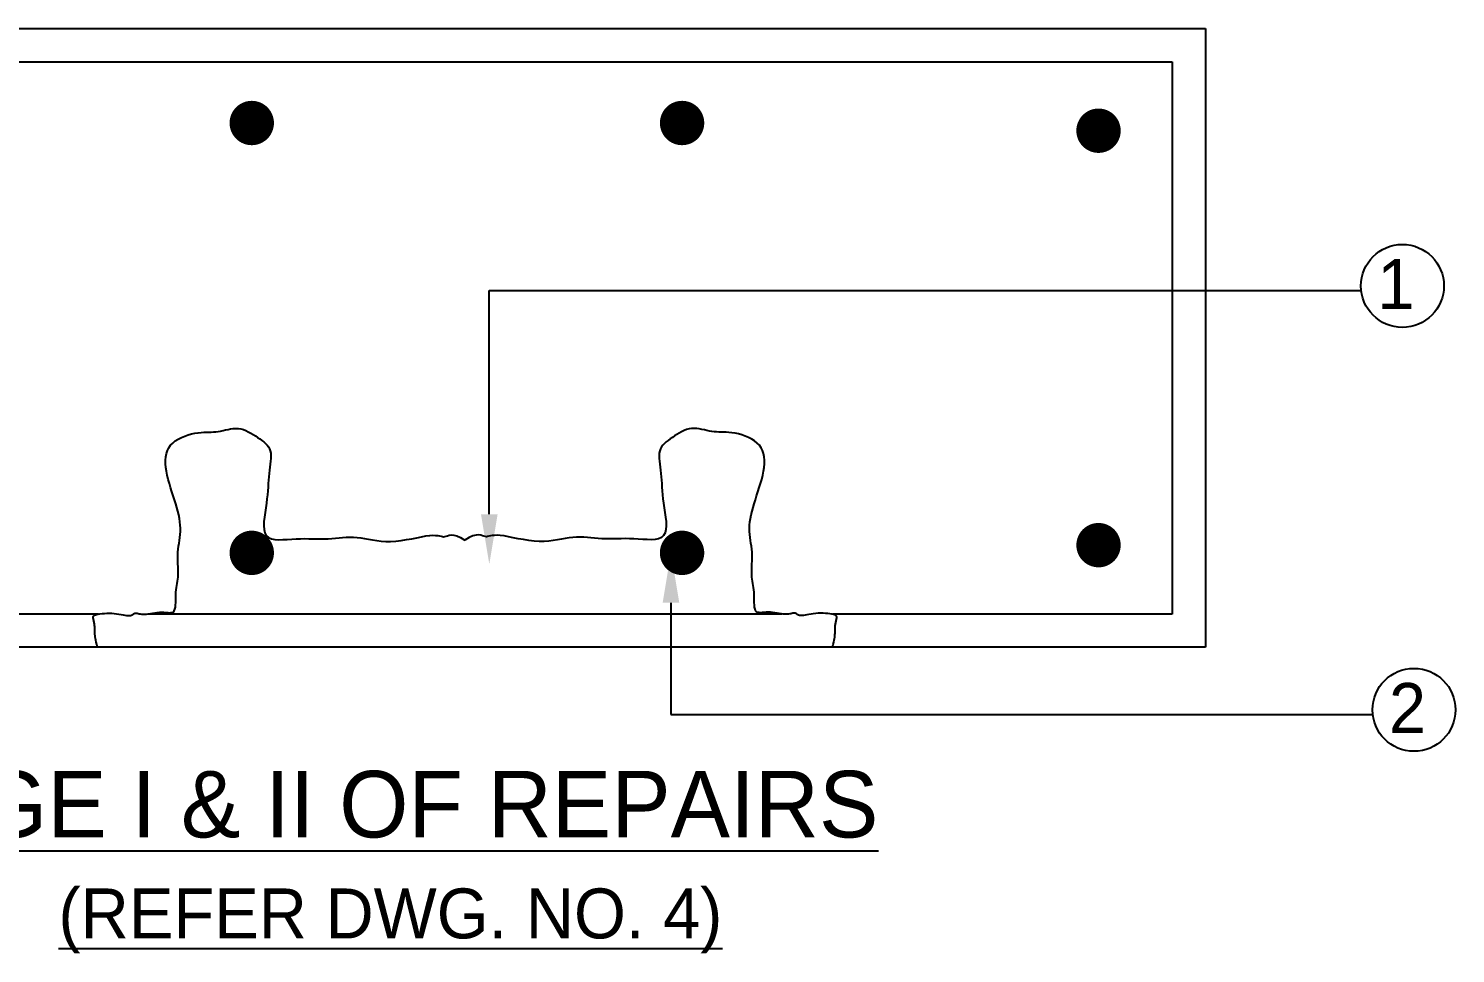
# Model space of a CAD drawing. Header units: millimetres. Extents: x -8855 to 105318, y -17958 to 67465.
# Drawn here: x 58066 to 63210, y 49931 to 53264 of the extents above; entities that cross this region are included whole.
import ezdxf
from ezdxf.lldxf.tags import DXFTag

# ---------------------------------------------------------------- set-up
doc = ezdxf.new("R2010")
doc.units = ezdxf.units.MM
doc.header["$LTSCALE"] = 25
for name, color, linetype in [('DIM', 5, 'Continuous'), ('REN', 3, 'Continuous'), ('TEXT', 2, 'Continuous')]:
    doc.layers.add(name, color=color, linetype=linetype)
doc.styles.add('ROMANS', font='stylu.ttf')
tags = doc.linetypes.add('HIDDEN2', pattern=[4.7625, 3.175, -1.5875]).pattern_tags.tags
tags[6:7] = [DXFTag(74, 4), DXFTag(75, 0), DXFTag(340, '0'), DXFTag(46, 1.0), DXFTag(50, 0.0), DXFTag(44, 0.0), DXFTag(45, 0.0)]
tags[4:5] = [DXFTag(74, 4), DXFTag(75, 0), DXFTag(340, '0'), DXFTag(46, 1.0), DXFTag(50, 0.0), DXFTag(44, 0.0), DXFTag(45, 0.0)]

msp = doc.modelspace()

# ---------------------------------------------------------------- linework, layer by layer
for p, q in [((56969.91642, 53264.27444), (62308.50574, 53264.27444)), ((62308.50574, 53264.27444), (62308.50574, 51034.08608)), ((57089.91642, 53144.27444), (62188.50574, 53144.27444)), ((62188.50574, 53144.27444), (62188.50574, 51154.08608)), ((58318.15646, 51154.08608), (57089.91642, 51154.08608)), ((62188.50574, 51154.08608), (60963.99972, 51154.08608)), ((58314.42244, 51034.08608), (56969.91642, 51034.08608)), ((62308.50574, 51034.08608), (60963.99972, 51034.08608))]:
    msp.add_line(p, q)
at = {"linetype": 'HIDDEN2'}
for p, q in [((60782.94529, 51154.08608), (58495.47687, 51154.08608)), ((60963.99972, 51034.08608), (58314.42244, 51034.08608))]:
    msp.add_line(p, q, dxfattribs=at)
for points in [[(58314.42244, 51034.08608), (58311.99154, 51043.75801), (58310.01987, 51052.11879), (58308.45703, 51059.33674), (58307.25264, 51065.58019), (58306.35629, 51071.01744), (58305.71759, 51075.81682), (58305.28615, 51080.14666), (58305.01157, 51084.17526), (58304.84687, 51088.04512), (58304.7587, 51091.79537), (58304.71711, 51095.43928), (58304.69215, 51098.99016), (58304.65389, 51102.46129), (58304.57237, 51105.86597), (58304.41766, 51109.21748), (58304.15982, 51112.52912), (58303.77831, 51115.80934), (58303.29034, 51119.04723), (58302.72252, 51122.22704), (58302.10147, 51125.33303), (58301.4538, 51128.34945), (58300.80613, 51131.26056), (58300.18508, 51134.05061), (58299.61726, 51136.70385), (58299.15036, 51139.20728), (58298.91636, 51141.55888), (58299.0683, 51143.75937), (58299.75923, 51145.80947), (58301.1422, 51147.70991), (58303.37026, 51149.4614), (58306.59644, 51151.06467), (58310.97381, 51152.52043), (58316.59495, 51153.82419), (58323.31072, 51154.95054), (58330.91149, 51155.86887), (58339.18767, 51156.54853), (58347.92964, 51156.9589), (58356.9278, 51157.06937), (58365.97254, 51156.84929), (58374.85425, 51156.26805), (58383.39105, 51155.32157), (58391.51197, 51154.11202), (58399.17374, 51152.76812), (58406.33312, 51151.41859), (58412.94686, 51150.19214), (58418.9717, 51149.21749), (58424.36439, 51148.62337), (58429.08168, 51148.53849), (58433.10804, 51149.0441), (58436.53885, 51150.0315), (58439.49722, 51151.34452), (58442.10623, 51152.82701), (58444.489, 51154.32278), (58446.76864, 51155.67568), (58449.06823, 51156.72954), (58451.51089, 51157.32818), (58454.20751, 51157.36639), (58457.22021, 51156.94275), (58460.59889, 51156.20677), (58464.39346, 51155.30797), (58468.65382, 51154.39589), (58473.42989, 51153.62004), (58478.77156, 51153.12994), (58484.72874, 51153.07511), (58491.3229, 51153.55489), (58498.46171, 51154.46778), (58506.02438, 51155.6621), (58513.89016, 51156.98617), (58521.93827, 51158.28832), (58530.04792, 51159.41685), (58538.09835, 51160.22009), (58545.96879, 51160.54635), (58553.54499, 51160.31891), (58560.73892, 51159.76086), (58567.46904, 51159.17024), (58573.65386, 51158.84511), (58579.21184, 51159.08352), (58584.06149, 51160.1835), (58588.12128, 51162.44311), (58591.30971, 51166.1604), (58593.58717, 51171.53304), (58595.08177, 51178.35721), (58595.96351, 51186.32872), (58596.40242, 51195.14336), (58596.5685, 51204.49695), (58596.63178, 51214.08528), (58596.76226, 51223.60418), (58597.12997, 51232.74943), (58597.85866, 51241.29485), (58598.88713, 51249.32625), (58600.1079, 51257.00743), (58601.41351, 51264.50221), (58602.6965, 51271.97439), (58603.84939, 51279.58779), (58604.76473, 51287.50621), (58605.33505, 51295.89347), (58605.49153, 51304.87007), (58605.31996, 51314.38329), (58604.94477, 51324.33711), (58604.4904, 51334.63549), (58604.08127, 51345.1824), (58603.84183, 51355.88184), (58603.89651, 51366.63775), (58604.36973, 51377.35413), (58605.33787, 51387.96036), (58606.68496, 51398.48751), (58608.24699, 51408.99207), (58609.85992, 51419.53052), (58611.35973, 51430.15935), (58612.58239, 51440.93504), (58613.36387, 51451.91408), (58613.54015, 51463.15295), (58612.98397, 51474.70074), (58611.71513, 51486.57685), (58609.79017, 51498.79329), (58607.26567, 51511.36206), (58604.19818, 51524.29517), (58600.64427, 51537.60461), (58596.6605, 51551.3024), (58592.30342, 51565.40053), (58587.64846, 51579.88853), (58582.84643, 51594.66602), (58578.06703, 51609.61015), (58573.47994, 51624.59805), (58569.25483, 51639.50688), (58565.5614, 51654.21376), (58562.56932, 51668.59585), (58560.44828, 51682.53028), (58559.34934, 51695.90845), (58559.3491, 51708.67868), (58560.50553, 51720.80356), (58562.8766, 51732.24567), (58566.5203, 51742.96757), (58571.49459, 51752.93186), (58577.85745, 51762.1011), (58585.66685, 51770.43787), (58594.92163, 51777.9143), (58605.38398, 51784.5406), (58616.75696, 51790.33656), (58628.74363, 51795.32193), (58641.04704, 51799.51651), (58653.37024, 51802.94004), (58665.41629, 51805.61231), (58676.88825, 51807.55308), (58687.56176, 51808.80684), (58697.50281, 51809.51692), (58706.84996, 51809.85136), (58715.74179, 51809.97822), (58724.31689, 51810.06553), (58732.71381, 51810.28136), (58741.07115, 51810.79373), (58749.52746, 51811.7707), (58758.19164, 51813.31442), (58767.05378, 51815.26343), (58776.07429, 51817.39037), (58785.21358, 51819.46789), (58794.43205, 51821.26862), (58803.69012, 51822.56522), (58812.94819, 51823.13032), (58822.16667, 51822.73656), (58831.30926, 51821.22085), (58840.35287, 51818.67709), (58849.27771, 51815.26345), (58858.06397, 51811.13807), (58866.69186, 51806.45913), (58875.14158, 51801.38479), (58883.39334, 51796.07321), (58891.42734, 51790.68254), (58899.20728, 51785.32812), (58906.63089, 51779.95393), (58913.57938, 51774.46111), (58919.93399, 51768.75083), (58925.57593, 51762.72422), (58930.38642, 51756.28244), (58934.24669, 51749.32663), (58937.03797, 51741.75795), (58938.69261, 51733.5039), (58939.34754, 51724.59744), (58939.19082, 51715.09787), (58938.41052, 51705.06451), (58937.1947, 51694.55666), (58935.73143, 51683.63364), (58934.20877, 51672.35476), (58932.81478, 51660.77932), (58931.68777, 51648.94434), (58930.76701, 51636.79761), (58929.94198, 51624.26461), (58929.10218, 51611.27084), (58928.13713, 51597.74179), (58926.93631, 51583.60296), (58925.38923, 51568.77982), (58923.38537, 51553.19787), (58920.90277, 51536.87017), (58918.27349, 51520.16004), (58915.91811, 51503.51836), (58914.25722, 51487.39602), (58913.71142, 51472.2439), (58914.70127, 51458.51289), (58917.64738, 51446.65388), (58922.97032, 51437.11775), (58930.95214, 51430.21168), (58941.3207, 51425.66804), (58953.6653, 51423.07547), (58967.57526, 51422.02264), (58982.63989, 51422.09819), (58998.44851, 51422.89078), (59014.59041, 51423.98906), (59030.65493, 51424.9817), (59046.30667, 51425.54655), (59061.51155, 51425.71835), (59076.31077, 51425.62101), (59090.74555, 51425.37849), (59104.85711, 51425.11471), (59118.68666, 51424.95361), (59132.2754, 51425.01913), (59145.66456, 51425.43519), (59158.89508, 51426.27542), (59172.00683, 51427.4122), (59185.03939, 51428.66761), (59198.03236, 51429.8637), (59211.02533, 51430.82255), (59224.05789, 51431.36623), (59237.16964, 51431.3168), (59250.40016, 51430.49634), (59263.80061, 51428.80599), (59277.46831, 51426.46322), (59291.51214, 51423.76459), (59306.04098, 51421.00665), (59321.16371, 51418.48595), (59336.9892, 51416.49904), (59353.62634, 51415.34249), (59371.18401, 51415.31283), (59389.682, 51416.60119), (59408.78378, 51418.97691), (59428.06372, 51422.1039), (59447.09621, 51425.64606), (59465.45563, 51429.2673), (59482.71635, 51432.63153), (59498.45275, 51435.40265), (59512.23922, 51437.24457), (59523.77716, 51437.92829), (59533.27608, 51437.65316), (59541.07252, 51436.72561), (59547.50302, 51435.45208), (59552.90411, 51434.13902), (59557.61233, 51433.09284), (59561.96422, 51432.62001), (59566.29631, 51433.02694), (59570.94041, 51434.45534), (59576.20941, 51436.38787), (59582.41147, 51438.14248), (59589.85473, 51439.03708), (59598.84735, 51438.3896), (59609.69749, 51435.51799), (59622.71331, 51429.74015), (59638.20295, 51420.37403)], [(60963.99972, 51034.08608), (60966.43062, 51043.75801), (60968.40229, 51052.11879), (60969.96512, 51059.33674), (60971.16952, 51065.58019), (60972.06587, 51071.01744), (60972.70457, 51075.81682), (60973.13601, 51080.14666), (60973.41058, 51084.17526), (60973.57528, 51088.04512), (60973.66346, 51091.79537), (60973.70505, 51095.43928), (60973.73001, 51098.99016), (60973.76827, 51102.46129), (60973.84978, 51105.86597), (60974.00449, 51109.21748), (60974.26234, 51112.52912), (60974.64384, 51115.80934), (60975.13181, 51119.04723), (60975.69963, 51122.22704), (60976.32069, 51125.33303), (60976.96836, 51128.34945), (60977.61603, 51131.26056), (60978.23708, 51134.05061), (60978.8049, 51136.70385), (60979.2718, 51139.20728), (60979.5058, 51141.55888), (60979.35386, 51143.75937), (60978.66292, 51145.80947), (60977.27995, 51147.70991), (60975.0519, 51149.4614), (60971.82571, 51151.06467), (60967.44835, 51152.52043), (60961.8272, 51153.82419), (60955.11144, 51154.95054), (60947.51067, 51155.86887), (60939.23449, 51156.54853), (60930.49252, 51156.9589), (60921.49436, 51157.06937), (60912.44962, 51156.84929), (60903.56791, 51156.26805), (60895.0311, 51155.32157), (60886.91019, 51154.11202), (60879.24842, 51152.76812), (60872.08903, 51151.41859), (60865.4753, 51150.19214), (60859.45046, 51149.21749), (60854.05776, 51148.62337), (60849.34047, 51148.53849), (60845.31411, 51149.0441), (60841.8833, 51150.0315), (60838.92494, 51151.34452), (60836.31593, 51152.82701), (60833.93315, 51154.32278), (60831.65352, 51155.67568), (60829.35393, 51156.72954), (60826.91127, 51157.32818), (60824.21464, 51157.36639), (60821.20194, 51156.94275), (60817.82326, 51156.20677), (60814.02869, 51155.30797), (60809.76833, 51154.39589), (60804.99227, 51153.62004), (60799.6506, 51153.12994), (60793.69342, 51153.07511), (60787.09926, 51153.55489), (60779.96045, 51154.46778), (60772.39777, 51155.6621), (60764.53199, 51156.98617), (60756.48389, 51158.28832), (60748.37424, 51159.41685), (60740.32381, 51160.22009), (60732.45337, 51160.54635), (60724.87716, 51160.31891), (60717.68324, 51159.76086), (60710.95311, 51159.17024), (60704.7683, 51158.84511), (60699.21031, 51159.08352), (60694.36067, 51160.1835), (60690.30087, 51162.44311), (60687.11245, 51166.1604), (60684.83498, 51171.53304), (60683.34039, 51178.35721), (60682.45864, 51186.32872), (60682.01974, 51195.14336), (60681.85365, 51204.49695), (60681.79038, 51214.08528), (60681.65989, 51223.60418), (60681.29219, 51232.74943), (60680.5635, 51241.29485), (60679.53503, 51249.32625), (60678.31426, 51257.00743), (60677.00865, 51264.50221), (60675.72566, 51271.97439), (60674.57277, 51279.58779), (60673.65742, 51287.50621), (60673.08711, 51295.89347), (60672.93062, 51304.87007), (60673.10219, 51314.38329), (60673.47738, 51324.33711), (60673.93176, 51334.63549), (60674.34088, 51345.1824), (60674.58032, 51355.88184), (60674.52565, 51366.63775), (60674.05242, 51377.35413), (60673.08429, 51387.96036), (60671.73719, 51398.48751), (60670.17517, 51408.99207), (60668.56224, 51419.53052), (60667.06243, 51430.15935), (60665.83977, 51440.93504), (60665.05829, 51451.91408), (60664.882, 51463.15295), (60665.43818, 51474.70074), (60666.70703, 51486.57685), (60668.63199, 51498.79329), (60671.15649, 51511.36206), (60674.22397, 51524.29517), (60677.77788, 51537.60461), (60681.76166, 51551.3024), (60686.11873, 51565.40053), (60690.7737, 51579.88853), (60695.57572, 51594.66602), (60700.35512, 51609.61015), (60704.94222, 51624.59805), (60709.16732, 51639.50688), (60712.86075, 51654.21376), (60715.85283, 51668.59585), (60717.97387, 51682.53028), (60719.07281, 51695.90845), (60719.07305, 51708.67868), (60717.91663, 51720.80356), (60715.54555, 51732.24567), (60711.90186, 51742.96757), (60706.92757, 51752.93186), (60700.56471, 51762.1011), (60692.7553, 51770.43787), (60683.50053, 51777.9143), (60673.03818, 51784.5406), (60661.6652, 51790.33656), (60649.67853, 51795.32193), (60637.37512, 51799.51651), (60625.05192, 51802.94004), (60613.00586, 51805.61231), (60601.5339, 51807.55308), (60590.86039, 51808.80684), (60580.91935, 51809.51692), (60571.5722, 51809.85136), (60562.68036, 51809.97822), (60554.10527, 51810.06553), (60545.70834, 51810.28136), (60537.35101, 51810.79373), (60528.89469, 51811.7707), (60520.23052, 51813.31442), (60511.36838, 51815.26343), (60502.34787, 51817.39037), (60493.20858, 51819.46789), (60483.9901, 51821.26862), (60474.73203, 51822.56522), (60465.47396, 51823.13032), (60456.25549, 51822.73656), (60447.11289, 51821.22085), (60438.06928, 51818.67709), (60429.14445, 51815.26345), (60420.35819, 51811.13807), (60411.7303, 51806.45913), (60403.28057, 51801.38479), (60395.02882, 51796.07321), (60386.99482, 51790.68254), (60379.21488, 51785.32812), (60371.79127, 51779.95393), (60364.84277, 51774.46111), (60358.48817, 51768.75083), (60352.84623, 51762.72422), (60348.03574, 51756.28244), (60344.17546, 51749.32663), (60341.38419, 51741.75795), (60339.72955, 51733.5039), (60339.07462, 51724.59744), (60339.23134, 51715.09787), (60340.01164, 51705.06451), (60341.22746, 51694.55666), (60342.69073, 51683.63364), (60344.21339, 51672.35476), (60345.60738, 51660.77932), (60346.73438, 51648.94434), (60347.65515, 51636.79761), (60348.48018, 51624.26461), (60349.31997, 51611.27084), (60350.28503, 51597.74179), (60351.48585, 51583.60296), (60353.03293, 51568.77982), (60355.03678, 51553.19787), (60357.51938, 51536.87017), (60360.14867, 51520.16004), (60362.50405, 51503.51836), (60364.16493, 51487.39602), (60364.71074, 51472.2439), (60363.72088, 51458.51289), (60360.77478, 51446.65388), (60355.45183, 51437.11775), (60347.47001, 51430.21168), (60337.10146, 51425.66804), (60324.75685, 51423.07547), (60310.84689, 51422.02264), (60295.78226, 51422.09819), (60279.97365, 51422.89078), (60263.83174, 51423.98906), (60247.76723, 51424.9817), (60232.11548, 51425.54655), (60216.91061, 51425.71835), (60202.11138, 51425.62101), (60187.6766, 51425.37849), (60173.56505, 51425.11471), (60159.7355, 51424.95361), (60146.14676, 51425.01913), (60132.75759, 51425.43519), (60119.52707, 51426.27542), (60106.41533, 51427.4122), (60093.38277, 51428.66761), (60080.3898, 51429.8637), (60067.39683, 51430.82255), (60054.36427, 51431.36623), (60041.25252, 51431.3168), (60028.02199, 51430.49634), (60014.62154, 51428.80599), (60000.95385, 51426.46322), (59986.91002, 51423.76459), (59972.38118, 51421.00665), (59957.25845, 51418.48595), (59941.43296, 51416.49904), (59924.79581, 51415.34249), (59907.23814, 51415.31283), (59888.74015, 51416.60119), (59869.63837, 51418.97691), (59850.35843, 51422.1039), (59831.32594, 51425.64606), (59812.96653, 51429.2673), (59795.70581, 51432.63153), (59779.96941, 51435.40265), (59766.18294, 51437.24457), (59754.645, 51437.92829), (59745.14608, 51437.65316), (59737.34964, 51436.72561), (59730.91914, 51435.45208), (59725.51805, 51434.13902), (59720.80983, 51433.09284), (59716.45794, 51432.62001), (59712.12585, 51433.02694), (59707.47781, 51434.45534), (59702.18124, 51436.38787), (59695.90436, 51438.14248), (59688.3154, 51439.03708), (59679.08256, 51438.3896), (59667.87406, 51435.51799), (59654.35812, 51429.74015), (59638.20295, 51420.37403)]]:
    msp.add_lwpolyline(points)
at = {"layer": 'DIM'}
for p, q in [((59726.87019, 52319.93751), (62870.28638, 52319.93751)), ((59726.87019, 51513.7074), (59726.87019, 52319.93751)), ((60381.82018, 51194.54582), (60381.82018, 50791.97532)), ((60381.82018, 50791.97532), (62912.01302, 50791.97532))]:
    msp.add_line(p, q, dxfattribs=at)
for centre in [(63018.83351, 52336.68912), (63060.56016, 50808.72693)]:
    msp.add_circle(centre, 149.48869, dxfattribs=at)
for points in [[(59756.87019, 51513.7074), (59696.87019, 51513.7074), (59726.87019, 51333.7074)], [(60351.82018, 51194.54582), (60411.82018, 51194.54582), (60381.82018, 51374.54582)]]:
    msp.add_solid(points, dxfattribs=at)
at = {"layer": 'REN', "const_width": 80}
for points in [[(58830.50406, 52923.8147, 1), (58910.50406, 52923.8147, 1)], [(60461.82018, 52923.8147, -1), (60381.82018, 52923.8147, -1)], [(61963.24029, 52896.04729, -1), (61883.24029, 52896.04729, -1)], [(58830.50406, 51374.54582, -1), (58910.50406, 51374.54582, -1)], [(60461.82018, 51374.54582, 1), (60381.82018, 51374.54582, 1)], [(61963.24029, 51402.31323, 1), (61883.24029, 51402.31323, 1)]]:
    msp.add_lwpolyline(points, format="xyb", close=True, dxfattribs=at)

# ---------------------------------------------------------------- texts
at = {"layer": 'TEXT', "style": 'ROMANS'}
for s, height, p in [('1', 180, (62928.33832, 52253.37384)), ('2', 180, (62970.06496, 50725.41165)), ('%%USTAGE I & II OF REPAIRS', 240, (57259.70849, 50348.79446)), ('%%U(REFER DWG. NO. 4)', 180, (58173.49699, 49984.88004))]:
    msp.add_text(s, height=height, dxfattribs=at).set_placement(p)

doc.saveas('drawing.dxf')
